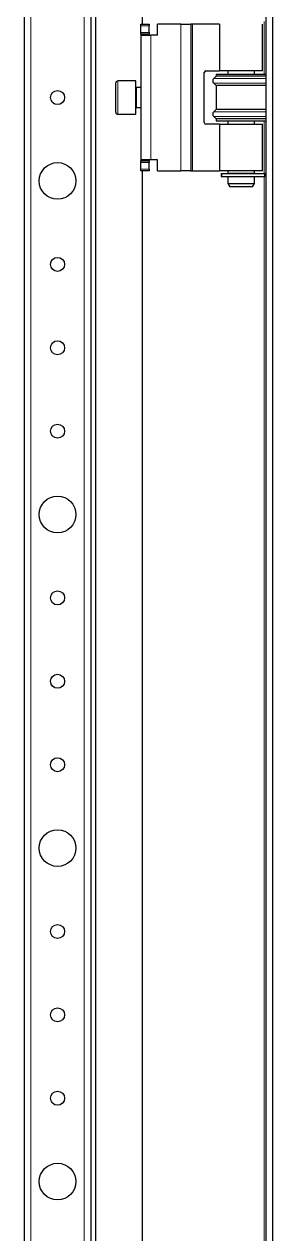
# Model space of a CAD drawing. Header units: millimetres. Extents: x -1264 to 3208, y -1920 to 1219.
# Drawn here: x 200.1 to 274.6, y -836.9 to -474.2 of the extents above; entities that cross this region are included whole.
import ezdxf

# ---------------------------------------------------------------- set-up
doc = ezdxf.new("R2010")
doc.units = ezdxf.units.MM

msp = doc.modelspace()

# ---------------------------------------------------------------- linework, layer by layer
at = {"color": 7, "linetype": 'Continuous', "lineweight": 25}
for p, q in [((272.56, -1198.72), (272.56, 756.28)), ((274.56, -1198.72), (274.56, 756.28)), ((221.56, -1167.22), (221.56, 724.78)), ((200.06, 696.28), (200.06, -1138.72)), ((220.06, 696.28), (220.06, -1138.72)), ((235.56, -474.22), (235.56, 31.78)), ((235.01, -474.72), (235.01, -474.22)), ((235.01, -474.22), (237.51, -474.22)), ((235.01, -476.72), (235.01, -474.72)), ((237.51, -474.22), (237.51, -474.72)), ((237.51, -476.72), (237.51, -474.72)), ((247.01, -474.22), (240.01, -474.22)), ((240.01, -477.52), (240.01, -474.22)), ((247.01, -474.22), (250.01, -474.22)), ((250.01, -474.22), (250.01, -518.22)), ((250.51, -474.22), (250.01, -474.22)), ((258.61, -474.22), (250.51, -474.22)), ((258.61, -474.22), (258.61, -488.22)), ((271.51, -488.22), (271.51, -474.22)), ((235.01, -477.22), (235.01, -476.72)), ((237.51, -477.22), (235.01, -477.22)), ((235.01, -477.22), (235.01, -477.52)), ((235.01, -477.52), (238.01, -477.52)), ((235.01, -477.52), (235.01, -514.92)), ((237.51, -476.72), (237.51, -477.22)), ((237.51, -477.52), (237.51, -477.22)), ((240.01, -477.52), (238.01, -477.52)), ((254.01, -503.72), (254.01, -488.72)), ((254.51, -488.22), (258.61, -488.22)), ((257.56, -489.22), (257.56, -489.82)), ((257.56, -489.22), (272.56, -489.22)), ((271.51, -488.22), (258.61, -488.22)), ((261.06, -488.22), (261.06, -489.22)), ((269.06, -489.22), (269.06, -488.22)), ((227.51, -500.62), (227.51, -491.82)), ((233.51, -491.22), (228.11, -491.22)), ((233.51, -501.22), (233.51, -491.22)), ((257.56, -489.82), (256.86, -490.5)), ((256.86, -491.93), (257.56, -492.62)), ((272.56, -489.82), (257.56, -489.82)), ((257.56, -492.62), (257.56, -499.82)), ((272.56, -492.62), (257.56, -492.62)), ((235.01, -493.22), (233.76, -493.22)), ((233.76, -499.22), (235.01, -499.22)), ((257.56, -499.82), (256.86, -500.5)), ((272.56, -499.82), (257.56, -499.82)), ((228.11, -501.22), (233.51, -501.22)), ((256.86, -501.93), (257.56, -502.62)), ((257.56, -502.62), (257.56, -503.22)), ((272.56, -502.62), (257.56, -502.62)), ((257.56, -503.22), (272.56, -503.22)), ((261.06, -503.22), (261.06, -504.22)), ((269.06, -504.22), (269.06, -503.22)), ((258.61, -504.22), (254.51, -504.22)), ((258.61, -504.22), (258.61, -518.22)), ((258.61, -504.22), (271.51, -504.22)), ((271.51, -518.22), (271.51, -504.22)), ((238.01, -514.92), (235.01, -514.92)), ((235.01, -514.92), (235.01, -515.22)), ((237.51, -515.22), (237.51, -514.92)), ((240.01, -514.92), (238.01, -514.92)), ((240.01, -518.22), (240.01, -514.92)), ((235.01, -515.22), (237.51, -515.22)), ((235.01, -515.72), (235.01, -515.22)), ((235.01, -517.72), (235.01, -515.72)), ((235.01, -518.22), (235.01, -517.72)), ((237.51, -518.22), (235.01, -518.22)), ((235.56, -1049.22), (235.56, -518.22)), ((237.51, -515.22), (237.51, -515.72)), ((237.51, -517.72), (237.51, -515.72)), ((237.51, -517.72), (237.51, -518.22)), ((240.01, -518.22), (247.01, -518.22)), ((250.01, -518.22), (247.01, -518.22)), ((250.01, -518.22), (250.51, -518.22)), ((250.51, -518.22), (258.61, -518.22)), ((271.51, -518.22), (258.61, -518.22)), ((261.06, -518.22), (261.06, -518.97)), ((269.06, -518.97), (269.06, -518.22)), ((259.12, -519.02), (259.12, -519.92)), ((259.12, -519.02), (259.14, -519.02)), ((259.12, -519.92), (259.14, -519.92)), ((259.14, -519.02), (259.14, -519.92)), ((259.14, -519.02), (259.22, -519.02)), ((259.14, -519.92), (259.22, -519.92)), ((259.22, -519.02), (272.21, -519.02)), ((259.22, -519.92), (272.21, -519.92)), ((265.59, -518.97), (261.06, -518.97)), ((261.06, -519.97), (261.06, -521.97)), ((265.59, -519.97), (261.06, -519.97)), ((261.06, -521.97), (261.64, -522.97)), ((261.06, -521.97), (265.59, -521.97)), ((261.56, -518.97), (261.56, -519.02)), ((261.56, -519.92), (261.56, -519.97)), ((269.06, -518.97), (265.59, -518.97)), ((269.06, -519.97), (265.59, -519.97)), ((265.59, -521.97), (269.06, -521.97)), ((268.48, -522.97), (269.06, -521.97)), ((268.56, -519.02), (268.56, -518.97)), ((268.56, -519.97), (268.56, -519.92)), ((269.06, -521.97), (269.06, -519.97)), ((272.21, -519.92), (272.21, -519.02)), ((265.52, -522.97), (261.64, -522.97)), ((268.48, -522.97), (265.52, -522.97))]:
    msp.add_line(p, q, dxfattribs=at)
at = {"color": 8, "linetype": 'Continuous', "lineweight": 18}
for p, q in [((202.06, 696.28), (202.06, -1138.72)), ((218.06, 696.28), (218.06, -1138.72)), ((237.51, -474.72), (235.01, -474.72)), ((247.01, -474.22), (247.01, -518.22)), ((250.51, -518.22), (250.51, -474.22)), ((271.96, -473.42), (271.96, -489.22)), ((235.01, -476.72), (237.51, -476.72)), ((238.01, -477.52), (238.01, -514.92)), ((228.11, -491.22), (228.11, -501.22)), ((272.56, -490.5), (256.86, -490.5)), ((272.56, -491.93), (256.86, -491.93)), ((233.76, -493.22), (233.76, -496.22)), ((233.76, -496.22), (233.76, -499.22)), ((272.56, -500.5), (256.86, -500.5)), ((272.56, -501.93), (256.86, -501.93)), ((271.96, -503.22), (271.96, -519.02)), ((237.51, -515.72), (235.01, -515.72)), ((235.01, -517.72), (237.51, -517.72)), ((259.22, -519.02), (259.22, -519.92)), ((271.96, -519.92), (271.96, -1047.52))]:
    msp.add_line(p, q, dxfattribs=at)
at = {"color": 7, "linetype": 'Continuous', "lineweight": 25}
for centre, radius in [((210.06, -496.22), 2.1), ((210.06, -521.22), 5.5), ((210.06, -546.22), 2.1), ((210.06, -571.22), 2.1), ((210.06, -596.22), 2.1), ((210.06, -621.22), 5.5), ((210.06, -646.22), 2.1), ((210.06, -671.22), 2.1), ((210.06, -696.22), 2.1), ((210.06, -721.22), 5.5), ((210.06, -746.22), 2.1), ((210.06, -771.22), 2.1), ((210.06, -796.22), 2.1), ((210.06, -821.22), 5.5)]:
    msp.add_circle(centre, radius, dxfattribs=at)
for centre, radius, start, end in [((254.51, -488.72), 0.5, 90, 180), ((228.11, -491.82), 0.6, 90, 180), ((233.76, -492.97), 0.25, 180, 270), ((257.56, -491.22), 1, 134.427, 225.573), ((233.76, -499.47), 0.25, 90, 180), ((228.11, -500.62), 0.6, 180, 270), ((254.51, -503.72), 0.5, 180, 270), ((257.56, -501.22), 1, 134.427, 225.573)]:
    msp.add_arc(centre, radius, start, end, dxfattribs=at)

doc.saveas('drawing.dxf')
